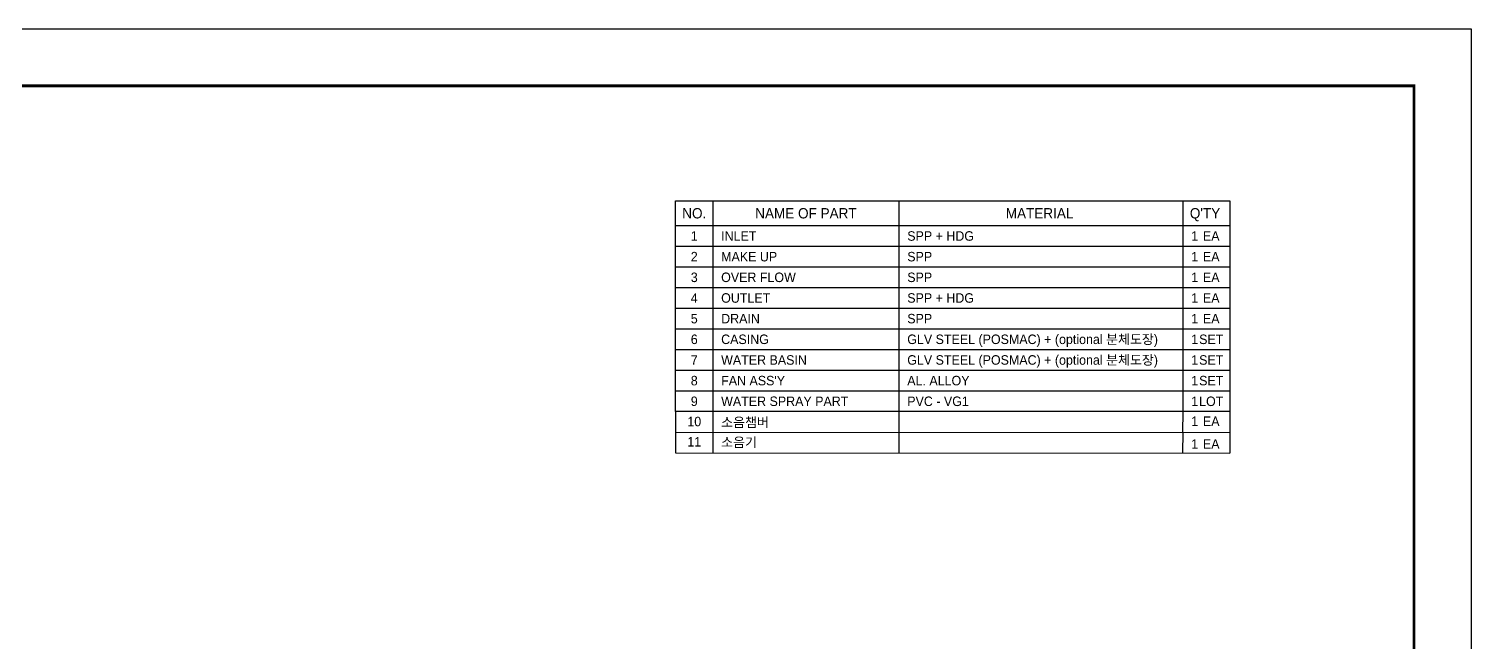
# Model space of a CAD drawing. Header units: millimetres. Extents: x 153111 to 197492, y -62385 to -37431.
# Drawn here: x 176264 to 197492, y -46466 to -37431 of the extents above; entities that cross this region are included whole.
import ezdxf
from ezdxf.enums import TextEntityAlignment as Align

# ---------------------------------------------------------------- set-up
doc = ezdxf.new("R2010")
doc.units = ezdxf.units.MM
doc.header["$LTSCALE"] = 30
doc.header["$MEASUREMENT"] = 0
doc.layers.get('DEFPOINTS').update_dxf_attribs({"color": 143, "linetype": 'CONTINUOUS'})
for name, color, linetype in [('냉각탑_box', 1, 'CONTINUOUS'), ('냉각탑_form', 1, 'CONTINUOUS'), ('냉각탑_text', 3, 'CONTINUOUS')]:
    doc.layers.add(name, color=color, linetype=linetype)
doc.styles.add('돋움', font='Dotum.ttf')

# ---------------------------------------------------------------- blocks, each defined once
blk = doc.blocks.new('냉각탑form')
at = {"layer": 'DEFPOINTS'}
blk.add_lwpolyline([(0, 297.07), (420.1, 297.07), (420.1, 0), (0, 0)], close=True, dxfattribs=at)
at = {"layer": '냉각탑_form', "const_width": 0.5}
blk.add_lwpolyline([(10, 287.07), (10, 10), (410.1, 10), (410.1, 287.07)], close=True, dxfattribs=at)

msp = doc.modelspace()

# ---------------------------------------------------------------- linework, layer by layer
at = {"layer": '냉각탑_box'}
for p, q in [((186331.5, -39965.4), (186331.5, -43069.8)), ((189070.6, -39965.4), (189070.6, -43069.8)), ((193245.8, -39965.4), (193245.8, -43069.8)), ((185783.7, -40330.6), (193940.2, -40330.6)), ((185783.7, -40635), (193940.2, -40635)), ((185783.7, -40939.3), (193940.2, -40939.3)), ((185783.7, -41243.7), (193940.2, -41243.7)), ((185783.7, -41548), (193940.2, -41548)), ((185783.7, -41852.4), (193940.2, -41852.4)), ((185783.7, -42156.7), (193940.2, -42156.7)), ((185783.7, -42461.1), (193940.2, -42461.1)), ((185783.7, -42765.4), (193940.2, -42765.4)), ((185783.7, -43069.8), (185783.7, -43373.8)), ((186331.5, -43069.8), (186331.5, -43374)), ((189070.6, -43069.8), (189070.6, -43375.4)), ((193245.8, -43069.8), (193245.6, -43377.5)), ((193940.2, -43069.8), (193940.2, -43377.8)), ((185783.7, -43373.8), (193940.2, -43377.8)), ((185783.7, -43373.8), (185783.7, -43677.8)), ((186331.5, -43373.8), (186331.5, -43678)), ((189070.6, -43373.8), (189070.6, -43679.4)), ((193245.8, -43373.8), (193245.6, -43681.5)), ((193940.2, -43373.8), (193940.2, -43681.8)), ((185783.7, -43677.8), (193940.2, -43681.8))]:
    msp.add_line(p, q, dxfattribs=at)
msp.add_lwpolyline([(185783.7, -43069.8), (185783.7, -39965.4), (193940.2, -39965.4), (193940.2, -43069.8)], close=True, dxfattribs=at)

# ---------------------------------------------------------------- block references
at = {"layer": '냉각탑_form', "xscale": 84, "yscale": 84, "zscale": 84}
msp.add_blockref('냉각탑form', (162203.1, -62385.3), dxfattribs=at)

# ---------------------------------------------------------------- texts
at = {"layer": '냉각탑_text', "style": '돋움'}
for s, height, p in [('NO.', 152.17, (186057.6, -40148)), ('NAME OF PART', 152.174, (187701.1, -40148)), ('MATERIAL', 152.17, (191140.2, -40148)), ("Q'TY", 152.17, (193575, -40148)), ('1', 140, (186057.6, -40482.8)), ('1', 140, (193422.8, -40482.8)), ('EA', 140, (193666.3, -40482.8)), ('2', 140, (186057.6, -40787.1)), ('1', 140, (193422.8, -40787.1)), ('EA', 140, (193666.3, -40787.1)), ('3', 140, (186057.6, -41091.5)), ('1', 140, (193422.8, -41091.5)), ('EA', 140, (193666.3, -41091.5)), ('4', 140, (186057.6, -41395.8)), ('1', 140, (193422.8, -41395.8)), ('EA', 140, (193666.3, -41395.8)), ('5', 140, (186057.6, -41700.2)), ('1', 140, (193422.8, -41700.2)), ('EA', 140, (193666.3, -41700.2)), ('6', 140, (186057.6, -42004.5)), ('1', 140, (193422.8, -42004.5)), ('SET', 140, (193666.3, -42004.5)), ('7', 140, (186057.6, -42308.9)), ('1', 140, (193422.8, -42308.9)), ('SET', 140, (193666.3, -42308.9)), ('8', 140, (186057.6, -42613.2)), ('1', 140, (193422.8, -42613.2)), ('SET', 140, (193666.3, -42613.2)), ('9', 140, (186057.6, -42917.6)), ('1', 140, (193422.8, -42917.6)), ('LOT', 140, (193666.3, -42917.6)), ('10', 140, (186057.6, -43215.7)), ('1', 140, (193422.8, -43211.5)), ('EA', 140, (193666.3, -43211.5)), ('11', 140, (186057.6, -43513.7)), ('1', 140, (193422.8, -43547.3)), ('EA', 140, (193666.3, -43547.3))]:
    msp.add_text(s, height=height, dxfattribs=at).set_placement(p, align=Align.MIDDLE_CENTER)
for s, p in [('INLET ', (186453.3, -40482.8)), ('SPP + HDG', (189192.4, -40482.8)), ('MAKE UP', (186453.3, -40787.1)), ('SPP', (189192.4, -40787.1)), ('OVER FLOW', (186453.3, -41091.5)), ('SPP', (189192.4, -41091.5)), ('OUTLET ', (186453.3, -41395.8)), ('SPP + HDG', (189192.4, -41395.8)), ('DRAIN', (186453.3, -41700.2)), ('SPP', (189192.4, -41700.2)), ('CASING', (186453.3, -42004.5)), ('GLV STEEL (POSMAC) + (optional 분체도장)', (189192.4, -42004.5)), ('WATER BASIN', (186453.3, -42308.9)), ('GLV STEEL (POSMAC) + (optional 분체도장)', (189192.4, -42308.9)), ("FAN ASS'Y", (186453.3, -42613.2)), ('AL. ALLOY', (189192.4, -42613.2)), ('WATER SPRAY PART', (186453.3, -42917.6)), ('PVC - VG1', (189192.4, -42917.6)), ('소음챔버', (186453.3, -43227.2)), ('소음기', (186453.3, -43520.6))]:
    msp.add_text(s, height=140, dxfattribs=at).set_placement(p, align=Align.MIDDLE_LEFT)

doc.saveas('drawing.dxf')
